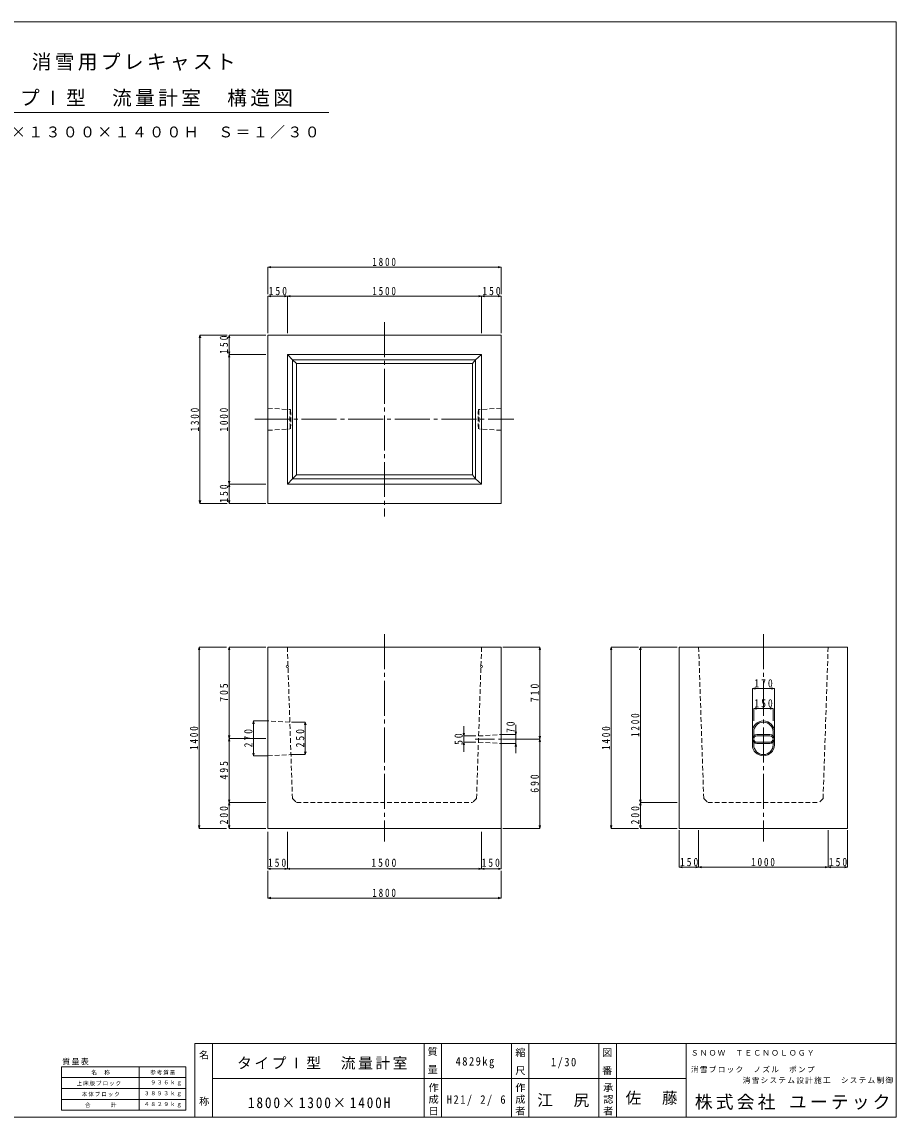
# Model space of a CAD drawing. Units: millimetres, scale not verified. Extents: x -5968 to 5968, y -4228 to 4228.
# Drawn here: x -783 to 5968, y -4228 to 4228 of the extents above; entities that cross this region are included whole.
import ezdxf

# ---------------------------------------------------------------- set-up
doc = ezdxf.new("R2010")
doc.units = ezdxf.units.MM
doc.header["$LTSCALE"] = 30
for name, pattern in [('CHAIN1', [8, 5, -1, 1, -1]), ('CHAIN2', [12, 9, -1, 1, -1]), ('DASHED1', [1.8, 1.2, -0.6])]:
    doc.linetypes.add(name, pattern=pattern)
for name, color, linetype, lineweight in [('0-0_枠', 5, 'Continuous', 9), ('0-1_上床版ブロック', 3, 'Continuous', 9), ('0-2_本体ブロック', 3, 'Continuous', 9), ('0-6_寸法', 4, 'Continuous', 9), ('1-0', 7, 'Continuous', 9)]:
    doc.layers.add(name, color=color, linetype=linetype, lineweight=lineweight)
doc.styles.add('@ＭＳ ゴシック', font='')
doc.styles.add('ＭＳ ゴシック', font='')
doc.styles.get('@ＭＳ ゴシック').set_extended_font_data('@MS Gothic')
doc.styles.get('ＭＳ ゴシック').set_extended_font_data('MS Gothic')

msp = doc.modelspace()

# ---------------------------------------------------------------- linework, layer by layer
at = {"layer": '0-0_枠'}
msp.add_line((5967.67, -4227.98), (5967.67, 4227.98), dxfattribs=at)
at = {"layer": '0-1_上床版ブロック', "color": 7}
for p, q in [((2718.61, 1619.91), (2696.61, 1589.91)), ((2718.61, 699.91), (2696.61, 729.91))]:
    msp.add_line(p, q, dxfattribs=at)
at = {"layer": '0-1_上床版ブロック'}
for centre in [(1266.61, -748.88), (2766.61, -748.88)]:
    msp.add_circle(centre, 8, dxfattribs=at)
at = {"layer": '0-2_本体ブロック', "color": 7, "linetype": 'CHAIN2'}
for p, q in [((2016.61, 1909.91), (2016.61, 409.91)), ((1016.61, 1159.91), (3016.61, 1159.91)), ((2016.61, -498.88), (2016.61, -2098.88)), ((4942.84, -498.88), (4942.84, -2098.88))]:
    msp.add_line(p, q, dxfattribs=at)
at = {"layer": '0-2_本体ブロック'}
for p, q in [((1266.61, 1659.91), (1266.61, 659.91)), ((1306.61, 1619.91), (1266.61, 1659.91)), ((2718.61, 1619.91), (1306.61, 1619.91)), ((2718.61, 1619.91), (2766.61, 1659.91)), ((2718.61, 699.91), (2718.61, 1619.91)), ((1266.61, 659.91), (1306.61, 699.91)), ((2766.61, 659.91), (2718.61, 699.91)), ((4857.84, -1253.88), (4857.84, -1353.88)), ((4867.84, -1353.88), (4867.84, -1253.88)), ((5017.84, -1353.88), (5017.84, -1253.88)), ((5027.84, -1253.88), (5027.84, -1353.88)), ((4892.84, -1273.88), (4992.84, -1273.88)), ((4892.84, -1283.88), (4992.84, -1283.88)), ((4892.84, -1333.88), (4992.84, -1333.88)), ((4892.84, -1343.88), (4992.84, -1343.88))]:
    msp.add_line(p, q, dxfattribs=at)
at = {"layer": '0-2_本体ブロック', "color": 7, "linetype": 'DASHED1'}
for p, q in [((1116.61, 1244.91), (1290.13, 1234.91)), ((2916.61, 1244.91), (2743.1, 1234.91)), ((1116.61, 1074.91), (1285.95, 1084.91)), ((2916.61, 1074.91), (2747.28, 1084.91)), ((1285.95, -1178.88), (1116.61, -1168.88)), ((2742.17, -1332.25), (2916.61, -1343.88)), ((2743.73, -1285.41), (2916.61, -1273.88)), ((1116.61, -1438.88), (1294.28, -1428.88))]:
    msp.add_line(p, q, dxfattribs=at)
at = {"layer": '0-2_本体ブロック', "color": 7}
for p, q in [((1306.61, 699.91), (1336.61, 729.91)), ((1336.61, 729.91), (2696.61, 729.91))]:
    msp.add_line(p, q, dxfattribs=at)
at = {"layer": '0-2_本体ブロック', "linetype": 'DASHED1'}
for p, q in [((1305.61, -1768.9), (1266.61, -598.88)), ((2727.61, -1768.9), (2766.61, -598.88)), ((4481.84, -1768.9), (4442.84, -598.88)), ((5403.84, -1768.9), (5442.84, -598.88)), ((1305.61, -1768.9), (1336.61, -1798.88)), ((2727.61, -1768.9), (2696.61, -1798.88)), ((4481.84, -1768.9), (4512.84, -1798.88)), ((5403.84, -1768.9), (5372.84, -1798.88)), ((1336.61, -1798.88), (2696.61, -1798.88)), ((4512.84, -1798.88), (5372.84, -1798.88))]:
    msp.add_line(p, q, dxfattribs=at)
at = {"layer": '0-2_本体ブロック', "color": 4, "linetype": 'CHAIN1'}
msp.add_line((2716.61, -1308.88), (2978.54, -1308.88), dxfattribs=at)
at = {"layer": '0-2_本体ブロック'}
for points in [[(1116.61, 509.91), (2916.61, 509.91), (2916.61, 1809.91), (1116.61, 1809.91)], [(1116.61, -1998.88), (2916.61, -1998.88), (2916.61, -598.88), (1116.61, -598.88)], [(4292.84, -1998.88), (5592.84, -1998.88), (5592.84, -598.88), (4292.84, -598.88)]]:
    msp.add_lwpolyline(points, close=True, dxfattribs=at)
for points in [[(1266.61, 659.91), (2766.61, 659.91), (2766.61, 1659.91), (1266.61, 1659.91)], [(1306.61, 1619.91), (1306.61, 699.91), (2718.61, 699.91)]]:
    msp.add_lwpolyline(points, dxfattribs=at)
at = {"layer": '0-2_本体ブロック', "color": 7}
for points in [[(1336.61, 729.91), (1336.61, 1589.91), (1306.61, 1619.91)], [(2696.61, 729.91), (2696.61, 1589.91), (1336.61, 1589.91)]]:
    msp.add_lwpolyline(points, dxfattribs=at)
at = {"layer": '0-2_本体ブロック', "color": 7, "linetype": 'DASHED1'}
for centre, radius, start, end in [((1963.01, 1159.91), 677.05, 173.64005, 186.35995), ((617.21, 1159.91), 677.08, 353.6403, 6.3597), ((3416.01, 1159.91), 677.08, 173.6403, 186.3597), ((2070.21, 1159.91), 677.05, 353.64005, 6.35995)]:
    msp.add_arc(centre, radius, start, end, dxfattribs=at)
at = {"layer": '0-2_本体ブロック'}
for centre, radius, start, end in [((4942.84, -1253.88), 85, 0, 180), ((4942.84, -1253.88), 75, 0, 180), ((4892.84, -1308.88), 35, 90, 270), ((4892.84, -1308.88), 25, 90, 270), ((4992.84, -1308.88), 35, 270, 90), ((4992.84, -1308.88), 25, 270, 90), ((4942.84, -1353.88), 85, 180, 0), ((4942.84, -1353.88), 75, 180, 0)]:
    msp.add_arc(centre, radius, start, end, dxfattribs=at)
at = {"layer": '0-6_寸法'}
for p, q in [((1116.61, 2334.91), (1138.35, 2340.73)), ((1116.61, 2334.91), (2916.61, 2334.91)), ((1116.61, 2334.91), (1138.35, 2329.08)), ((1116.61, 2334.91), (1116.61, 2124.91)), ((2916.61, 2334.91), (2894.88, 2340.73)), ((2916.61, 2334.91), (2894.88, 2329.08)), ((2916.61, 2334.91), (2916.61, 2124.91)), ((1116.61, 2109.91), (1138.35, 2115.73)), ((1266.61, 2109.91), (1244.88, 2115.73)), ((1266.61, 2109.91), (1288.35, 2115.73)), ((2766.61, 2109.91), (2744.88, 2115.73)), ((2766.61, 2109.91), (2788.35, 2115.73)), ((2916.61, 2109.91), (2894.88, 2115.73)), ((1116.61, 2109.91), (1266.61, 2109.91)), ((1116.61, 2109.91), (1138.35, 2104.08)), ((1116.61, 2109.91), (1116.61, 1824.91)), ((1266.61, 2109.91), (1244.88, 2104.08)), ((1266.61, 2109.91), (1266.61, 1824.91)), ((1266.61, 2109.91), (2766.61, 2109.91)), ((1266.61, 2109.91), (1288.35, 2104.08)), ((2766.61, 2109.91), (2744.88, 2104.08)), ((2766.61, 2109.91), (2766.61, 1824.91)), ((2766.61, 2109.91), (2916.61, 2109.91)), ((2766.61, 2109.91), (2788.35, 2104.08)), ((2916.61, 2109.91), (2894.88, 2104.08)), ((2916.61, 2109.91), (2916.61, 1824.91)), ((591.61, 1809.91), (585.79, 1788.17)), ((591.61, 509.91), (591.61, 1809.91)), ((591.61, 1809.91), (597.44, 1788.17)), ((591.61, 1809.91), (801.61, 1809.91)), ((816.61, 1809.91), (810.79, 1788.17)), ((816.61, 1659.91), (816.61, 1809.91)), ((816.61, 1809.91), (822.44, 1788.17)), ((816.61, 1809.91), (1101.61, 1809.91)), ((816.61, 1659.91), (810.79, 1681.64)), ((816.61, 1659.91), (810.79, 1638.17)), ((816.61, 1659.91), (822.44, 1681.64)), ((816.61, 659.91), (816.61, 1659.91)), ((816.61, 1659.91), (822.44, 1638.17)), ((816.61, 1659.91), (1101.61, 1659.91)), ((816.61, 659.91), (810.79, 681.64)), ((816.61, 659.91), (822.44, 681.64)), ((816.61, 659.91), (810.79, 638.17)), ((816.61, 509.91), (816.61, 659.91)), ((816.61, 659.91), (822.44, 638.17)), ((816.61, 659.91), (1101.61, 659.91)), ((591.61, 509.91), (585.79, 531.64)), ((591.61, 509.91), (597.44, 531.64)), ((591.61, 509.91), (801.61, 509.91)), ((816.61, 509.91), (810.79, 531.64)), ((816.61, 509.91), (822.44, 531.64)), ((816.61, 509.91), (1101.61, 509.91)), ((585.79, -598.88), (579.97, -620.61)), ((585.79, -1998.88), (585.79, -598.88)), ((585.79, -598.88), (591.61, -620.61)), ((585.79, -598.88), (795.79, -598.88)), ((816.61, -598.88), (810.79, -620.61)), ((816.61, -1303.88), (816.61, -598.88)), ((816.61, -598.88), (822.44, -620.61)), ((816.61, -598.88), (1101.61, -598.88)), ((3216.61, -598.88), (2931.61, -598.88)), ((3216.61, -598.88), (3210.79, -620.61)), ((3216.61, -1308.88), (3216.61, -598.88)), ((3216.61, -598.88), (3222.44, -620.61)), ((3767.84, -598.88), (3762.01, -620.61)), ((3767.84, -1998.88), (3767.84, -598.88)), ((3767.84, -598.88), (3773.66, -620.61)), ((3767.84, -598.88), (3977.84, -598.88)), ((3992.84, -598.88), (3987.01, -620.61)), ((3992.84, -1798.88), (3992.84, -598.88)), ((3992.84, -598.88), (3998.66, -620.61)), ((3992.84, -598.88), (4277.84, -598.88)), ((4857.84, -918.92), (4879.57, -913.1)), ((4857.84, -918.92), (5027.84, -918.92)), ((4857.84, -918.92), (4879.57, -924.74)), ((4857.84, -918.92), (4857.84, -1250.74)), ((5027.84, -918.92), (5006.1, -913.1)), ((5027.84, -918.92), (5006.1, -924.74)), ((5027.84, -918.92), (5027.84, -1250.74)), ((4867.84, -1073.64), (4889.57, -1067.82)), ((4867.84, -1073.64), (5017.84, -1073.64)), ((4867.84, -1073.64), (4889.57, -1079.47)), ((4867.84, -1073.64), (4867.84, -1168.88)), ((5017.84, -1073.64), (4996.1, -1067.82)), ((5017.84, -1073.64), (4996.1, -1079.47)), ((5017.84, -1073.64), (5017.84, -1168.88)), ((1005.41, -1168.88), (999.59, -1190.61)), ((1005.41, -1438.88), (1005.41, -1168.88)), ((1005.41, -1168.88), (1011.23, -1190.61)), ((1005.41, -1168.88), (1116.61, -1168.88)), ((1405.28, -1178.88), (1299.12, -1178.88)), ((1405.28, -1178.88), (1399.46, -1200.61)), ((1405.28, -1428.88), (1405.28, -1178.88)), ((1405.28, -1178.88), (1411.11, -1200.61)), ((2629.22, -1285.41), (2623.39, -1263.67)), ((2629.22, -1285.41), (2629.22, -1210.41)), ((2629.22, -1285.41), (2635.04, -1263.67)), ((3031.12, -1273.88), (3025.29, -1252.15)), ((3031.12, -1273.88), (3031.12, -1198.88)), ((3031.12, -1273.88), (3036.94, -1252.15)), ((816.61, -1303.88), (810.79, -1282.15)), ((816.61, -1303.88), (810.79, -1325.61)), ((816.61, -1303.88), (822.44, -1282.15)), ((816.61, -1798.88), (816.61, -1303.88)), ((816.61, -1303.88), (822.44, -1325.61)), ((816.61, -1303.88), (1101.61, -1303.88)), ((2629.22, -1332.25), (2623.39, -1353.98)), ((2629.22, -1332.25), (2629.22, -1285.41)), ((2629.22, -1285.41), (2722.88, -1285.41)), ((2629.22, -1332.25), (2629.22, -1407.25)), ((2629.22, -1332.25), (2635.04, -1353.98)), ((2629.22, -1332.25), (2722.88, -1332.25)), ((3031.12, -1273.88), (2923.47, -1273.88)), ((3031.12, -1343.88), (2923.47, -1343.88)), ((3216.61, -1308.88), (2931.61, -1308.88)), ((3031.12, -1343.88), (3025.29, -1365.61)), ((3031.12, -1343.88), (3031.12, -1273.88)), ((3031.12, -1343.88), (3031.12, -1418.88)), ((3031.12, -1343.88), (3036.94, -1365.61)), ((3216.61, -1308.88), (3210.79, -1287.15)), ((3216.61, -1308.88), (3210.79, -1330.61)), ((3216.61, -1308.88), (3222.44, -1287.15)), ((3216.61, -1998.88), (3216.61, -1308.88)), ((3216.61, -1308.88), (3222.44, -1330.61)), ((1005.41, -1438.88), (999.59, -1417.15)), ((1005.41, -1438.88), (1011.23, -1417.15)), ((1405.28, -1428.88), (1299.12, -1428.88)), ((1405.28, -1428.88), (1399.46, -1407.15)), ((1405.28, -1428.88), (1411.11, -1407.15)), ((1005.41, -1438.88), (1116.61, -1438.88)), ((816.61, -1798.88), (810.79, -1777.15)), ((816.61, -1798.88), (810.79, -1820.61)), ((816.61, -1798.88), (822.44, -1777.15)), ((816.61, -1998.88), (816.61, -1798.88)), ((816.61, -1798.88), (822.44, -1820.61)), ((816.61, -1798.88), (1101.61, -1798.88)), ((3992.84, -1798.88), (3987.01, -1777.15)), ((3992.84, -1798.88), (3987.01, -1820.61)), ((3992.84, -1798.88), (3998.66, -1777.15)), ((3992.84, -1998.88), (3992.84, -1798.88)), ((3992.84, -1798.88), (3998.66, -1820.61)), ((3992.84, -1798.88), (4277.84, -1798.88)), ((2916.61, -2150.2), (2916.61, -1940.2)), ((585.79, -1998.88), (579.97, -1977.15)), ((585.79, -1998.88), (591.61, -1977.15)), ((585.79, -1998.88), (795.79, -1998.88)), ((816.61, -1998.88), (810.79, -1977.15)), ((816.61, -1998.88), (822.44, -1977.15)), ((816.61, -1998.88), (1101.61, -1998.88)), ((1116.61, -2311.44), (1116.61, -2026.44)), ((1266.61, -2311.44), (1266.61, -2026.44)), ((1266.61, -2311.44), (1266.61, -2026.44)), ((2766.61, -2311.44), (2766.61, -2026.44)), ((2916.61, -2311.44), (2916.61, -2026.44)), ((3216.61, -1998.88), (2931.61, -1998.88)), ((3216.61, -1998.88), (3210.79, -1977.15)), ((3216.61, -1998.88), (3222.44, -1977.15)), ((3767.84, -1998.88), (3762.01, -1977.15)), ((3767.84, -1998.88), (3773.66, -1977.15)), ((3767.84, -1998.88), (3977.84, -1998.88)), ((3992.84, -1998.88), (3987.01, -1977.15)), ((3992.84, -1998.88), (3998.66, -1977.15)), ((3992.84, -1998.88), (4277.84, -1998.88)), ((4292.84, -2298.88), (4292.84, -2013.88)), ((4442.84, -2298.88), (4442.84, -2013.88)), ((5442.84, -2298.88), (5442.84, -2013.88)), ((5592.84, -2298.88), (5592.84, -2013.88)), ((2766.61, -2311.44), (2766.61, -2188.74)), ((1116.61, -2311.44), (1136.9, -2306.01)), ((1116.61, -2311.44), (1266.61, -2311.44)), ((1116.61, -2311.44), (1136.9, -2316.88)), ((1116.61, -2536.44), (1116.61, -2326.44)), ((1266.61, -2311.44), (1246.33, -2306.01)), ((1266.61, -2311.44), (1246.33, -2316.88)), ((1266.61, -2311.44), (1286.9, -2306.01)), ((1266.61, -2311.44), (2766.61, -2311.44)), ((1266.61, -2311.44), (1286.9, -2316.88)), ((2766.61, -2311.44), (2746.33, -2306.01)), ((2766.61, -2311.44), (2746.33, -2316.88)), ((2766.61, -2311.44), (2786.9, -2306.01)), ((2766.61, -2311.44), (2916.61, -2311.44)), ((2766.61, -2311.44), (2786.9, -2316.88)), ((2916.61, -2311.44), (2896.33, -2306.01)), ((2916.61, -2311.44), (2896.33, -2316.88)), ((2916.61, -2536.44), (2916.61, -2326.44)), ((4292.84, -2298.88), (4314.57, -2293.06)), ((4292.84, -2298.88), (4442.84, -2298.88)), ((4292.84, -2298.88), (4314.57, -2304.7)), ((4442.84, -2298.88), (4421.1, -2293.06)), ((4442.84, -2298.88), (4421.1, -2304.7)), ((4442.84, -2298.88), (4464.57, -2293.06)), ((4442.84, -2298.88), (5442.84, -2298.88)), ((4442.84, -2298.88), (4464.57, -2304.7)), ((5442.84, -2298.88), (5421.1, -2293.06)), ((5442.84, -2298.88), (5421.1, -2304.7)), ((5442.84, -2298.88), (5464.57, -2293.06)), ((5442.84, -2298.88), (5592.84, -2298.88)), ((5442.84, -2298.88), (5464.57, -2304.7)), ((5592.84, -2298.88), (5571.1, -2293.06)), ((5592.84, -2298.88), (5571.1, -2304.7)), ((1116.61, -2536.44), (1138.35, -2530.62)), ((1116.61, -2536.44), (2916.61, -2536.44)), ((1116.61, -2536.44), (1138.35, -2542.27)), ((2916.61, -2536.44), (2894.88, -2530.62)), ((2916.61, -2536.44), (2894.88, -2542.27))]:
    msp.add_line(p, q, dxfattribs=at)
at = {"layer": '1-0', "color": 5}
for p, q in [((5967.67, 4227.98), (-5967.67, 4227.98)), ((-5967.67, -4227.98), (5967.67, -4227.98))]:
    msp.add_line(p, q, dxfattribs=at)
at = {"layer": '1-0'}
for p, q in [((-1446.25, 3527.98), (1588.01, 3527.98)), ((-477.21, -3839.39), (481.79, -3839.39)), ((-477.21, -3839.39), (-477.21, -4175.64)), ((121.91, -3839.39), (121.91, -4175.64)), ((481.79, -3839.39), (481.79, -4175.64)), ((-477.21, -3922.96), (481.79, -3922.96)), ((-477.21, -4007.52), (481.79, -4007.52)), ((-477.21, -4091.08), (481.79, -4091.08)), ((-477.21, -4175.64), (481.79, -4175.64))]:
    msp.add_line(p, q, dxfattribs=at)
at = {"layer": '1-0', "color": 2}
for p, q in [((552.67, -3660.98), (552.67, -4227.98)), ((552.67, -3660.98), (5967.67, -3660.98)), ((687.67, -3660.98), (687.67, -4227.98)), ((2322.67, -3660.98), (2322.67, -4227.98)), ((2457.67, -3660.98), (2457.67, -4227.98)), ((2997.67, -3660.98), (2997.67, -4227.98)), ((3132.67, -3660.98), (3132.67, -4227.98)), ((3672.67, -3660.98), (3672.67, -4227.98)), ((3807.67, -3660.98), (3807.67, -4227.98)), ((4347.67, -4227.98), (4347.67, -3660.98)), ((5967.67, -3660.98), (5967.67, -4227.98)), ((687.67, -3930.98), (2322.67, -3930.98)), ((2322.67, -3930.98), (4347.67, -3930.98)), ((702.67, -4227.98), (5967.67, -4227.98))]:
    msp.add_line(p, q, dxfattribs=at)

# ---------------------------------------------------------------- texts
at = {"layer": '0-6_寸法', "color": 7, "attachment_point": 7, "style": 'ＭＳ ゴシック'}
for s, insert, char_height in [('\\T1.41;\\W0.8;1800', (1922.46, 2342.41), 64.15), ('\\T1.41;\\W0.85;150', (1121.93, 2117.41), 64.15), ('\\T1.41;\\W0.8;1500', (1922.46, 2117.41), 64.15), ('\\T1.41;\\W0.85;150', (2771.93, 2117.41), 64.15), ('\\T1.41;\\W0.85;170', (4873.15, -911.42), 64.15), ('\\T1.41;\\W0.85;150', (4873.15, -1066.14), 64.15), ('\\T1.41;\\W0.85;150', (1116.61, -2296.44), 63.78), ('\\T1.41;\\W0.85;1500', (1915.36, -2296.44), 63.78), ('\\T1.41;\\W0.85;150', (2766.61, -2296.44), 63.78), ('\\T1.41;\\W0.85;150', (4298.15, -2291.38), 64.15), ('\\T1.41;\\W0.8;1000', (4848.68, -2291.38), 64.15), ('\\T1.41;\\W0.85;150', (5448.15, -2291.38), 64.15), ('\\T1.41;\\W0.8;1800', (1922.46, -2528.94), 64.15)]:
    msp.add_mtext(s, dxfattribs=dict(at, insert=insert, char_height=char_height))
at = {"layer": '0-6_寸法', "color": 7, "char_height": 64.15, "attachment_point": 7, "rotation": 90, "style": 'ＭＳ ゴシック'}
for s, insert in [('\\T1.41;\\W0.85;150', (809.11, 1665.22)), ('\\T1.41;\\W0.8;1300', (584.11, 1065.75)), ('\\T1.41;\\W0.8;1000', (809.11, 1065.75)), ('\\T1.41;\\W0.85;150', (809.11, 515.22)), ('\\T1.41;\\W0.85;705', (809.11, -1021.07)), ('\\T1.41;\\W0.85;710', (3209.11, -1023.57)), ('\\T1.39;\\W0.85;70', (3022.99, -1261.95)), ('\\T1.41;\\W0.8;1200', (3985.34, -1293.03)), ('\\T1.41;\\W0.8;1400', (578.29, -1393.03)), ('\\T1.41;\\W0.85;270', (997.91, -1373.57)), ('\\T1.41;\\W0.85;250', (1397.78, -1373.57)), ('\\T1.41;\\W0.8;1400', (3760.34, -1393.03)), ('\\T1.39;\\W0.85;50', (2621.72, -1354.05)), ('\\T1.41;\\W0.85;495', (809.11, -1621.07)), ('\\T1.41;\\W0.85;690', (3209.11, -1723.57)), ('\\T1.41;\\W0.85;200', (809.11, -1968.57)), ('\\T1.41;\\W0.85;200', (3985.34, -1968.57))]:
    msp.add_mtext(s, dxfattribs=dict(at, insert=insert))
at = {"layer": '1-0', "attachment_point": 7, "style": 'ＭＳ ゴシック'}
for s, insert, char_height in [('\\T1.17;消雪用プレキャスト', (-707.19, 3851.15), 111.4), ('\\T1.17;タイプⅠ型\u3000流量計室\u3000構造図', (-1153.7, 3573.81), 111.4), ('\\T1.17;１８００×１３００×１４００Ｈ\u3000Ｓ＝１／３０', (-1401, 3326.54), 83.63), ('\\T1.17;ＳＮＯＷ\u3000ＴＥＣＮＯＬＯＧＹ', (4382.78, -3753.86), 42.06), ('\\T1.17;質量表', (-471.95, -3826.26), 43.76), ('\\T1.17;タイプⅠ型\u3000流量計室', (878.43, -3861.62), 83.63), ('\\T1.28;\\W0.9;4829kg', (2565.45, -3851.79), 65.98), ('\\T1.28;\\W0.9;1/30', (3301.79, -3851.79), 65.98), ('\\T1.17;名\u3000称', (-247.43, -3902.07), 30.63), ('\\T1.17;参考質量', (207.76, -3902.07), 30.63), ('\\T1.17;消雪ブロック\u3000ノズル\u3000ポンプ\u3000', (4383.63, -3886.14), 42.06), ('\\T1.17;上床版ブロック', (-361.4, -3986.13), 30.63), ('\\T1.17;\u3000９３６ｋｇ', (158.87, -3986.13), 30.63), ('\\T1.17;消雪システム設計施工\u3000システム制御', (4782.91, -3969.56), 42.06), ('\\T1.17;本体ブロック', (-320.75, -4070.19), 30.63), ('\\T1.17;３８９３ｋｇ', (158.87, -4070.19), 30.63), ('\\T1.28;\\W0.9;H21/\\~2/\\~6', (2497.95, -4141.02), 65.98), ('\\T1.17;江\u3000尻', (3196.55, -4151.09), 87.98), ('\\T1.17;佐\u3000藤', (3878.7, -4133.6), 87.98), ('\\T1.18;株式会社\\~ユーテック', (4413.64, -4172.33), 100.4), ('\\T1.17;合\u3000\u3000\u3000計', (-296.31, -4153.76), 30.63), ('\\T1.17;４８２９ｋｇ', (158.87, -4153.76), 30.63), ('\\T1.28;\\W0.9;1800×1300×1400H', (962.38, -4159.81), 83.58)]:
    msp.add_mtext(s, dxfattribs=dict(at, insert=insert, char_height=char_height))
at = {"layer": '1-0', "attachment_point": 7, "rotation": 270, "style": '@ＭＳ ゴシック'}
for s, insert, char_height in [('\\T1.17;名\u3000\u3000\u3000称', (587.09, -3708.98), 56.09), ('\\T1.21;質\\~量', (2353.42, -3682.17), 56.09), ('\\T1.21;縮\\~尺', (3029.06, -3689.9), 56.52), ('\\T1.21;図\\~番', (3699.54, -3689.9), 56.52), ('\\T1.17;作成日', (2359.48, -3960.3), 56.52), ('\\T1.17;作成者', (3029.06, -3960.3), 56.52), ('\\T1.17;承認者', (3707.28, -3960.3), 56.52)]:
    msp.add_mtext(s, dxfattribs=dict(at, insert=insert, char_height=char_height))

doc.saveas('drawing.dxf')
